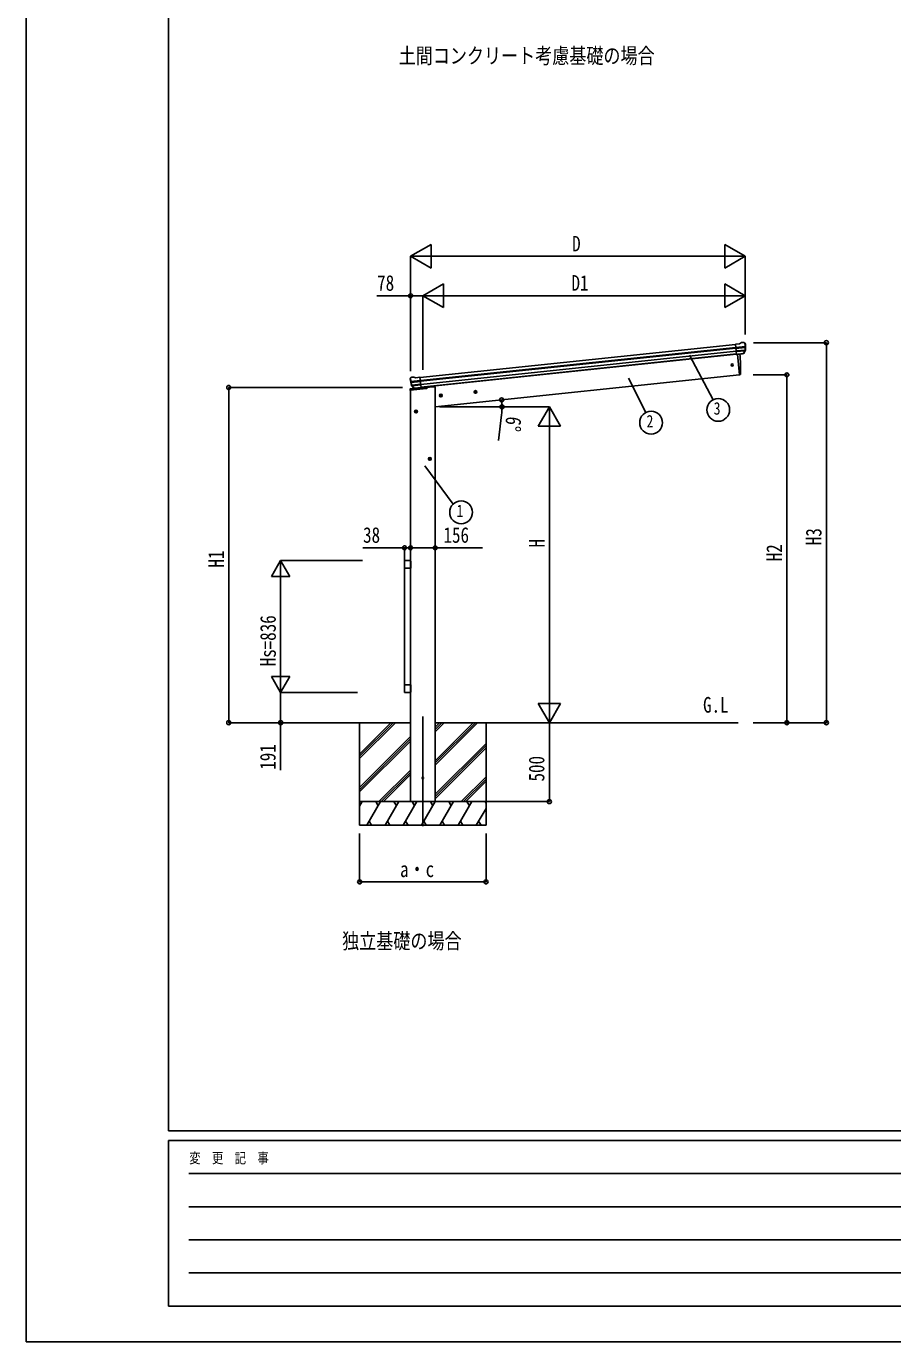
# Model space of a CAD drawing. Units: millimetres, scale not verified. Extents: x -12615 to 12615, y -8910 to 8910.
# Drawn here: x -12615 to -7132, y -8910 to -580 of the extents above; entities that cross this region are included whole.
import ezdxf
from ezdxf.enums import TextEntityAlignment as Align

# ---------------------------------------------------------------- set-up
doc = ezdxf.new("R2010")
doc.units = ezdxf.units.MM
doc.header["$LTSCALE"] = 40
for name, color, linetype in [('0-2_USER1', 3, 'Continuous'), ('0-3_YKK_12', 2, 'Continuous'), ('0-4_YKK_13', 4, 'Continuous'), ('0-5_YKK_A1', 4, 'Continuous'), ('0-6_YKK_D', 6, 'Continuous'), ('0-7_YKK_ZWAK', 7, 'Continuous')]:
    doc.layers.add(name, color=color, linetype=linetype)
doc.styles.add('ＭＳ ゴシック', font='')
doc.styles.get('ＭＳ ゴシック').set_extended_font_data('MS Gothic')

msp = doc.modelspace()

# ---------------------------------------------------------------- linework, layer by layer
at = {"layer": '0-3_YKK_12'}
msp.add_line((-10105.72, -4951.87), (-10105.72, -5645.19), dxfattribs=at)
at = {"layer": '0-4_YKK_13'}
for p, q in [((-8074.6, -2581.77), (-8074.6, -2581.77)), ((-8100.91, -2590.57), (-8127.44, -2593.35)), ((-8120.65, -2657.91), (-8127.44, -2593.35)), ((-8125.28, -2613.88), (-8065.54, -2607.61)), ((-8065.06, -2613.47), (-8124.66, -2619.74)), ((-8065.9, -2630.23), (-8122.93, -2636.22)), ((-8067.29, -2634.89), (-8122.46, -2640.69)), ((-8077.3, -2653.12), (-8120.68, -2657.68)), ((-8120.65, -2657.91), (-8110.71, -2656.86)), ((-8114.08, -2657.22), (-8100.38, -2787.59)), ((-8110.71, -2656.86), (-8110.43, -2656.93)), ((-8110.43, -2656.93), (-8085.1, -2654.26)), ((-8085.1, -2654.26), (-8084.85, -2654.14)), ((-8084.85, -2654.14), (-8077.16, -2653.34)), ((-8075.85, -2651.47), (-8066.4, -2633.17)), ((-8074.79, -2651.9), (-8064.67, -2633.64)), ((-8070.93, -2582.86), (-8070.93, -2582.85)), ((-8070.93, -2582.86), (-8066.61, -2586.35)), ((-8066.61, -2586.35), (-8065.75, -2587.05)), ((-8064.36, -2590.75), (-8064.67, -2588.9)), ((-10185.76, -2813.71), (-10185.84, -2811.84)), ((-10184.47, -2808.95), (-10185.17, -2809.81)), ((-10180.97, -2804.63), (-10184.47, -2808.95)), ((-10121.36, -2823.68), (-10181.1, -2829.96)), ((-10180.97, -2804.63), (-10180.97, -2804.63)), ((-10180.35, -2835.8), (-10120.75, -2829.53)), ((-10177.62, -2802.8), (-10177.61, -2802.8)), ((-10150.04, -2805.94), (-10123.52, -2803.15)), ((-10116.74, -2867.7), (-10123.52, -2803.15)), ((-8100.38, -2787.59), (-8098.33, -2787.3)), ((-10185.9, -2885.62), (-10184.66, -2876.21)), ((-10184.89, -2885.52), (-10185.9, -2885.62)), ((-10184.89, -2885.52), (-10083.37, -2874.85)), ((-10183.67, -2876.27), (-10184.89, -2885.52)), ((-10184.89, -2885.52), (-10183.67, -2876.27)), ((-10183.15, -2876.29), (-10184.36, -2885.46)), ((-10183.67, -2876.27), (-10183.77, -2875.34)), ((-10183.77, -2875.34), (-10183.67, -2876.27)), ((-10078.9, -2865.26), (-10183.67, -2876.27)), ((-10183.67, -2876.27), (-10078.9, -2865.26)), ((-10078.9, -2865.33), (-10183.15, -2876.29)), ((-10182.23, -2876.69), (-10182.28, -2876.19)), ((-10078.9, -2865.83), (-10182.23, -2876.69)), ((-10162.84, -2871.36), (-10176.54, -2855.6)), ((-10176.05, -2852.01), (-10119.02, -2846.02)), ((-10161.9, -2870.72), (-10174.95, -2854.78)), ((-10173.72, -2856.28), (-10118.55, -2850.48)), ((-10152.54, -2871.47), (-10160.23, -2872.28)), ((-10160.14, -2872.04), (-10116.76, -2867.48)), ((-10152.27, -2871.53), (-10152.54, -2871.47)), ((-10126.94, -2868.87), (-10152.27, -2871.53)), ((-10126.68, -2868.75), (-10126.94, -2868.87)), ((-10116.74, -2867.7), (-10126.68, -2868.75)), ((-10113.9, -2868), (-10113.9, -2869.51)), ((-10078.9, -2869.87), (-10078.9, -2865.26)), ((-10222.22, -4011.86), (-10222.22, -3968.16)), ((-10216.72, -3962.66), (-10187.72, -3962.66)), ((-10182.22, -3968.16), (-10182.22, -4011.86)), ((-10182.22, -4011.86), (-10222.22, -4011.86)), ((-10222.22, -4750.46), (-10222.22, -4794.16)), ((-10182.22, -4750.46), (-10222.22, -4750.46)), ((-10216.72, -4799.66), (-10187.72, -4799.66)), ((-10182.22, -4794.16), (-10182.22, -4750.46))]:
    msp.add_line(p, q, dxfattribs=at)
for points in [[(-8088.09, -2583.19), (-8088.08, -2583.19), (-8074.6, -2581.77)], [(-8100.91, -2590.57), (-8089.32, -2583.6), (-8089.31, -2583.6)], [(-10164.13, -2801.39), (-10164.13, -2801.39), (-10177.61, -2802.8)], [(-10150.04, -2805.94), (-10162.84, -2801.53), (-10162.84, -2801.53)], [(-10183.77, -2875.34), (-10078.9, -2864.32), (-10078.9, -2865.26)]]:
    msp.add_lwpolyline(points, dxfattribs=at)
for centre, radius in [((-8147.17, -2725.04), 6.5), ((-10105.47, -5340.1), 5)]:
    msp.add_circle(centre, radius, dxfattribs=at)
for centre, radius, start, end in [((-8074.08, -2586.74), 5, 51.04426, 95.95574), ((-8994.98, -2747.38), 900, 357.63919, 5.84085), ((-8087.77, -2586.17), 3, 96.02369, 120.97631), ((-8077.41, -2650.44), 2.99, 285.2717, 331.00739), ((-8257.92, -2612.4), 192.44, 1.4271, 6.57578), ((-8069.06, -2631.79), 3, 332.69111, 354.20009), ((-8265.26, -2611.86), 200.2, 354.20009, 359.53883), ((-8020.27, -2605.49), 45.32, 182.67122, 185.64518), ((-8064.87, -2614.81), 1.35, 95.1605, 97.91927), ((-8062.27, -2613.25), 2.74, 179.02151, 184.43412), ((-8067.3, -2632.18), 3, 331, 354.13916), ((-8265.26, -2611.86), 202, 354.13916, 6), ((-9984.87, -2792.6), 202, 186, 197.86084), ((-9991.93, -2794.65), 192.44, 185.42422, 190.5729), ((-10225.82, -2837.31), 45.32, 6.35482, 9.32878), ((-10177.09, -2807.78), 5, 96.04426, 140.95574), ((-10163.82, -2804.37), 3, 71.02369, 95.97631), ((-8098.75, -2784.33), 3, 278, 357.63919), ((-10183.67, -2876.34), 1, 96, 172.5), ((-10184.39, -2879.86), 3.66, 78.7113, 94.17753), ((-10184.39, -2879.86), 3.66, 78.7113, 94.17753), ((-10183.13, -2836.17), 2.74, 7.56588, 12.97849), ((-10180.26, -2837.15), 1.35, 94.08073, 96.8395), ((-9984.87, -2792.6), 200.2, 192.46117, 197.79991), ((-10174.27, -2853.63), 3, 197.86084, 221), ((-10172.63, -2852.88), 3, 197.79991, 219.30889), ((-10160.58, -2869.39), 2.99, 220.99261, 266.7283), ((-10083.9, -2869.87), 5, 276, 0), ((-10216.72, -3968.16), 5.5, 90, 180), ((-10187.72, -3968.16), 5.5, 0, 90), ((-10216.72, -4794.16), 5.5, 180, 270), ((-10187.72, -4794.16), 5.5, 270, 0)]:
    msp.add_arc(centre, radius, start, end, dxfattribs=at)
for centre, major_axis, ratio, start_param, end_param in [((-8077.61, -2650.14), (-0.11, 3), 0.642905, 3.2459383, 4.203928), ((-8077.48, -2650.35), (1.66, -2.51), 0.997631, 5.8041905, 5.8929484), ((-8077.55, -2650.24), (3.53, -2.11), 0.650902, 5.2561448, 5.3289554), ((-8075.18, -2649.89), (1.08, 3.13), 0.040856, 2.1135035, 2.1416249), ((-8066.62, -2590.35), (-0.87, 5.91), 0.020485, 0.671432, 1.5691306), ((-8072.02, -2585.83), (5.88, -1.31), 0.24881, 0.460585, 0.4641038), ((-8067.64, -2589.38), (-2.34, 1.9), 0.995767, 3.9859716, 4.712389), ((-8262.95, -2633.81), (-20.92, 199.05), 0.994373, 4.7113789, 4.7277536), ((-10182.84, -2811.7), (1.9, 2.34), 0.995767, 1.5707963, 2.2972137), ((-10179.29, -2807.32), (-5.48, -2.51), 0.24881, 5.8190815, 5.8226003), ((-10183.63, -2812.86), (-0.38, 5.97), 0.020485, 4.7140547, 5.6117533), ((-9982.56, -2814.55), (-20.92, 199.05), 0.994373, 1.5554317, 1.5718064), ((-10162.88, -2869.32), (-1.71, 2.84), 0.040856, 4.1415604, 4.1696818), ((-10160.45, -2869.06), (-0.51, 2.96), 0.642905, 2.0792573, 3.037247), ((-10160.49, -2869.16), (-3.02, -2.79), 0.650902, 0.9542299, 1.0270405), ((-10160.54, -2869.29), (-1.1, -2.8), 0.997631, 0.3902369, 0.4789948)]:
    msp.add_ellipse(centre, major_axis=major_axis, ratio=ratio, start_param=start_param, end_param=end_param, dxfattribs=at)
at = {"layer": '0-5_YKK_A1'}
for p, q in [((-10123.31, -2805.14), (-8127.23, -2595.34)), ((-10121.33, -2824.04), (-8125.24, -2614.24)), ((-10120.9, -2828.22), (-8124.8, -2618.42)), ((-10118.8, -2848.07), (-8122.71, -2638.28)), ((-8120.96, -2655.01), (-10117.04, -2864.81)), ((-8120.85, -2656.01), (-10046.14, -2858.37)), ((-8114.08, -2657.22), (-8100.38, -2787.59)), ((-8100.38, -2787.59), (-10027.72, -2990.16)), ((-10183.22, -5490.16), (-10183.22, -2885.34)), ((-10046.14, -2858.37), (-10045.53, -2864.16)), ((-10027.72, -5490.16), (-10027.72, -2864.16)), ((-9992.29, -2911.52), (-9998.36, -2915.93)), ((-9990.46, -2928.93), (-9992.55, -2909.04)), ((-9985.43, -2914.57), (-9992.29, -2911.52)), ((-9762.77, -2894.94), (-9782.66, -2897.04)), ((-9773.49, -2888.53), (-9779.57, -2892.94)), ((-9779.57, -2892.94), (-9778.78, -2900.4)), ((-9778.78, -2900.4), (-9771.93, -2903.45)), ((-9771.67, -2905.94), (-9773.76, -2886.05)), ((-9766.64, -2891.58), (-9773.49, -2888.53)), ((-9981.56, -2917.94), (-10001.45, -2920.03)), ((-9998.36, -2915.93), (-9997.58, -2923.4)), ((-9997.58, -2923.4), (-9990.72, -2926.45)), ((-10138.72, -3019.71), (-10158.72, -3019.71)), ((-10148.72, -3012.21), (-10155.22, -3015.96)), ((-10155.22, -3015.96), (-10155.22, -3023.47)), ((-10155.22, -3023.47), (-10148.72, -3027.22)), ((-10148.72, -3029.71), (-10148.72, -3009.71)), ((-10142.22, -3015.96), (-10148.72, -3012.21)), ((-10051.72, -3319.71), (-10071.72, -3319.71)), ((-10061.72, -3312.21), (-10068.22, -3315.96)), ((-10068.22, -3315.96), (-10068.22, -3323.47)), ((-10068.22, -3323.47), (-10061.72, -3327.22)), ((-10061.72, -3329.71), (-10061.72, -3309.71)), ((-10055.22, -3315.96), (-10061.72, -3312.21)), ((-10221.22, -4011.86), (-10221.22, -4750.58)), ((-10183.22, -4750.46), (-10183.22, -4011.86)), ((-10634.36, -4990.16), (-10183.22, -4990.16)), ((-10505.72, -5216.79), (-10279.09, -4990.16)), ((-10505.72, -5202.65), (-10293.23, -4990.16)), ((-10505.72, -5188.51), (-10307.37, -4990.16)), ((-10505.72, -4990.22), (-10505.72, -5640.16)), ((-10027.72, -4990.16), (-8108.78, -4990.16)), ((-10027.72, -5259.29), (-9758.59, -4990.16)), ((-10027.72, -5245.15), (-9772.73, -4990.16)), ((-10027.72, -5231.01), (-9786.87, -4990.16)), ((-10027.72, -5047.1), (-9970.78, -4990.16)), ((-10027.72, -5032.96), (-9984.92, -4990.16)), ((-10027.72, -5018.82), (-9999.07, -4990.16)), ((-9705.72, -4990.22), (-9705.72, -5640.16)), ((-10505.72, -5400.64), (-10183.72, -5078.64)), ((-10505.72, -5414.78), (-10183.72, -5092.78)), ((-10505.72, -5428.92), (-10183.72, -5106.93)), ((-10027.72, -5443.14), (-9705.72, -5121.14)), ((-10027.72, -5457.28), (-9705.72, -5135.28)), ((-10027.72, -5471.42), (-9705.72, -5149.42)), ((-10383.11, -5490.16), (-10183.72, -5290.77)), ((-10368.97, -5490.16), (-10183.72, -5304.91)), ((-10354.83, -5490.16), (-10183.72, -5319.06)), ((-9862.61, -5490.16), (-9705.72, -5333.27)), ((-9848.47, -5490.16), (-9705.72, -5347.41)), ((-9834.33, -5490.16), (-9705.72, -5361.56)), ((-9705.72, -5490.16), (-10505.72, -5490.16)), ((-10505.72, -5519.1), (-10489.01, -5490.16)), ((-10460.15, -5640.16), (-10373.54, -5490.16)), ((-10388.54, -5516.14), (-10403.54, -5490.16)), ((-10344.67, -5640.16), (-10258.07, -5490.16)), ((-10273.07, -5516.14), (-10288.07, -5490.16)), ((-10229.2, -5640.16), (-10142.6, -5490.16)), ((-10157.6, -5516.14), (-10172.6, -5490.16)), ((-10113.73, -5640.16), (-10027.13, -5490.16)), ((-10042.13, -5516.14), (-10057.13, -5490.16)), ((-9998.26, -5640.16), (-9911.66, -5490.16)), ((-9926.66, -5516.14), (-9941.66, -5490.16)), ((-9882.8, -5640.16), (-9796.19, -5490.16)), ((-9811.19, -5516.14), (-9826.19, -5490.16)), ((-9705.72, -5498.83), (-9710.73, -5490.16)), ((-10504.01, -5516.14), (-10505.72, -5513.18)), ((-9767.33, -5640.16), (-9705.72, -5533.46)), ((-10505.72, -5640.16), (-9705.72, -5640.16)), ((-10445.15, -5614.18), (-10430.15, -5640.16)), ((-10329.68, -5614.18), (-10314.68, -5640.16)), ((-10214.21, -5614.18), (-10199.21, -5640.16)), ((-10098.73, -5614.18), (-10083.74, -5640.16)), ((-9983.27, -5614.18), (-9968.27, -5640.16)), ((-9867.8, -5614.18), (-9852.8, -5640.16)), ((-9752.33, -5614.18), (-9737.33, -5640.16))]:
    msp.add_line(p, q, dxfattribs=at)
for points in [[(-10027.72, -2864.16), (-10047.72, -2864.16), (-10078.9, -2867.44)], [(-9990.72, -2926.45), (-9984.65, -2922.04), (-9985.43, -2914.57)], [(-9771.93, -2903.45), (-9765.85, -2899.04), (-9766.64, -2891.58)], [(-10148.72, -3027.22), (-10142.22, -3023.47), (-10142.22, -3015.96)], [(-10061.72, -3327.22), (-10055.22, -3323.47), (-10055.22, -3315.96)]]:
    msp.add_lwpolyline(points, dxfattribs=at)
for centre, radius in [((-9991.51, -2918.99), 8.5), ((-9991.51, -2918.99), 7.7), ((-9991.51, -2918.99), 6.5), ((-9772.71, -2895.99), 8.5), ((-9772.71, -2895.99), 7.7), ((-9772.71, -2895.99), 6.5), ((-10148.72, -3019.71), 8.5), ((-10148.72, -3019.71), 7.7), ((-10148.72, -3019.71), 6.5), ((-10061.72, -3319.71), 8.5), ((-10061.72, -3319.71), 7.7), ((-10061.72, -3319.71), 6.5)]:
    msp.add_circle(centre, radius, dxfattribs=at)
at = {"layer": '0-6_YKK_D'}
for p, q in [((-10183.72, -2036.77), (-10053.82, -1961.77)), ((-10053.82, -2111.77), (-10053.82, -1961.77)), ((-8065.34, -2036.77), (-8195.24, -1961.77)), ((-8195.24, -1961.77), (-8195.24, -2111.77)), ((-10183.72, -2754.18), (-10183.72, -2035.77)), ((-10183.72, -2036.77), (-10053.82, -2111.77)), ((-10183.72, -2036.77), (-9923.91, -2036.77)), ((-10033.72, -2036.77), (-8215.34, -2036.77)), ((-8065.34, -2036.77), (-8325.14, -2036.77)), ((-8065.34, -2036.77), (-8195.24, -2111.77)), ((-8065.34, -2531.44), (-8065.34, -2035.77)), ((-10105.47, -2286.77), (-9975.57, -2211.77)), ((-9975.57, -2361.77), (-9975.57, -2211.77)), ((-8065.34, -2286.77), (-8195.24, -2211.77)), ((-8195.24, -2211.77), (-8195.24, -2361.77)), ((-10183.22, -2764.18), (-10183.22, -2285.77)), ((-10105.47, -2756.01), (-10105.47, -2285.77)), ((-10105.47, -2756.01), (-10105.47, -2285.77)), ((-10105.47, -2286.77), (-9975.57, -2361.77)), ((-10105.47, -2286.77), (-9845.66, -2286.77)), ((-9955.47, -2286.77), (-8215.34, -2286.77)), ((-8065.34, -2286.77), (-8325.14, -2286.77)), ((-8065.34, -2286.77), (-8195.24, -2361.77)), ((-8065.34, -2530.44), (-8065.34, -2285.77)), ((-8418.04, -2663.57), (-8268.14, -2944.97)), ((-8013.5, -2583.75), (-7550.64, -2583.75)), ((-7551.64, -4990.16), (-7551.64, -2583.75)), ((-8803.25, -2807.82), (-8693.36, -3026.11)), ((-8014.5, -2787.59), (-7800.64, -2787.59)), ((-7801.64, -2787.59), (-7801.64, -4990.16)), ((-10233.72, -2867.66), (-11335.05, -2867.66)), ((-11334.05, -2867.66), (-11334.05, -4990.16)), ((-10000.43, -2990.16), (-9303.81, -2990.16)), ((-9953.36, -2990.16), (-9603.81, -2990.16)), ((-9304.81, -2990.16), (-9375.12, -3111.95)), ((-9304.81, -2990.16), (-9234.49, -3111.95)), ((-9304.81, -2990.16), (-9304.81, -3233.73)), ((-9607.88, -3041.07), (-9627.43, -3202.29)), ((-9375.12, -3111.95), (-9234.49, -3111.95)), ((-9304.81, -3130.79), (-9304.81, -4849.54)), ((-10093.87, -3364.32), (-9914.08, -3606.96)), ((-10221.22, -3967.16), (-10221.22, -3881.75)), ((-10183.22, -3957.79), (-10183.22, -3881.75)), ((-11005.72, -3963.16), (-11064.31, -4064.65)), ((-10487.42, -3963.16), (-11006.72, -3963.16)), ((-11005.72, -3963.16), (-10947.13, -4064.65)), ((-11005.72, -3963.16), (-11005.72, -4166.14)), ((-11064.31, -4064.65), (-10947.13, -4064.65)), ((-11005.72, -4681.98), (-11005.72, -4080.35)), ((-11005.72, -4799.16), (-11005.72, -4596.19)), ((-11005.72, -4799.16), (-11064.31, -4697.68)), ((-10947.13, -4697.68), (-11064.31, -4697.68)), ((-11005.72, -4799.16), (-10947.13, -4697.68)), ((-9304.81, -4990.16), (-9304.81, -4746.59)), ((-10520.05, -4799.16), (-11006.72, -4799.16)), ((-10520.05, -4799.16), (-11006.72, -4799.16)), ((-9304.81, -4990.16), (-9375.12, -4868.38)), ((-9234.49, -4868.38), (-9375.12, -4868.38)), ((-9304.81, -4990.16), (-9234.49, -4868.38)), ((-10635.36, -4990.16), (-11335.05, -4990.16)), ((-10622.49, -4990.16), (-11006.72, -4990.16)), ((-9704.72, -4990.16), (-9303.81, -4990.16)), ((-9304.81, -4990.16), (-9304.81, -5490.16)), ((-8014.5, -4990.16), (-7800.64, -4990.16)), ((-8014.5, -4990.16), (-7550.64, -4990.16)), ((-9704.72, -5490.16), (-9303.81, -5490.16)), ((-10505.72, -5691.1), (-10505.72, -5999.19)), ((-9705.72, -5691.1), (-9705.72, -5999.19)), ((-10505.72, -5998.19), (-9705.72, -5998.19))]:
    msp.add_line(p, q, dxfattribs=at)
for points in [[(-10105.47, -2286.77), (-10183.22, -2286.77), (-10396.62, -2286.77)], [(-10183.22, -3882.75), (-10221.22, -3882.75), (-10485.62, -3882.75)], [(-10183.22, -3882.75), (-10027.72, -3882.75), (-9727.92, -3882.75)], [(-11005.72, -4799.16), (-11005.72, -4990.16), (-11005.72, -5289.96)]]:
    msp.add_lwpolyline(points, dxfattribs=at)
for centre, radius in [((-10183.22, -2286.77), 12.75), ((-7551.64, -2583.75), 12.75), ((-7801.64, -2787.59), 12.75), ((-11334.05, -2867.66), 12.75), ((-9607.12, -2945.96), 12.75), ((-9604.81, -2990.16), 12.75), ((-8235.92, -3009.35), 72), ((-8660.99, -3090.42), 72), ((-9863.35, -3658.06), 72), ((-10221.22, -3882.75), 12.75), ((-10183.22, -3882.75), 12.75), ((-10183.22, -3882.75), 12.75), ((-10027.72, -3882.75), 12.75), ((-11334.05, -4990.16), 12.75), ((-11005.72, -4990.16), 12.75), ((-7801.64, -4990.16), 12.75), ((-7551.64, -4990.16), 12.75), ((-9304.81, -5490.16), 12.75), ((-10505.72, -5998.19), 12.75), ((-9705.72, -5998.19), 12.75)]:
    msp.add_circle(centre, radius, dxfattribs=at)
for start, end in [(353.08641, 0), (0, 6)]:
    msp.add_arc((-10027.72, -2990.16), 422.91, start, end, dxfattribs=at)
at = {"layer": '0-7_YKK_ZWAK'}
for p, q in [((-11714.94, -7575), (-11714.94, 8325)), ((11685.06, -7575), (-11714.94, -7575)), ((-3914.94, -7635), (-11714.94, -7635)), ((-11714.94, -8685), (-11714.94, -7635)), ((-11587.44, -7845), (-4064.94, -7845)), ((-11587.44, -8055), (-4064.94, -8055)), ((-11587.44, -8265), (-4064.94, -8265)), ((-11587.44, -8475), (-4064.94, -8475)), ((-11714.94, -8685), (-3914.94, -8685))]:
    msp.add_line(p, q, dxfattribs=at)
msp.add_lwpolyline([(-12615, -8910), (12615, -8910), (12615, 8910), (-12615, 8910)], close=True, dxfattribs=at)

# ---------------------------------------------------------------- texts
at = {"layer": '0-2_USER1', "style": 'ＭＳ ゴシック', "width": 0.8}
for s, p in [('土間コンクリート考慮基礎の場合', (-10258.43, -845.77)), ('G.L', (-8331.95, -4956.08)), ('独立基礎の場合', (-10616.3, -6451.51))]:
    msp.add_text(s, height=98.97, dxfattribs=at).set_placement(p, align=Align.BOTTOM_LEFT)
at = {"layer": '0-6_YKK_D', "style": 'ＭＳ ゴシック', "width": 0.8}
for s, height, p in [('D', 98.97, (-9160.53, -2035.97)), ('78', 98.97, (-10394.62, -2284.77)), ('D1', 98.97, (-9164.6, -2284.77)), ('3', 79.18, (-8264.72, -3063.35)), ('2', 79.18, (-8689.79, -3144.42)), ('1', 79.18, (-9892.15, -3712.06)), ('38', 98.97, (-10483.62, -3880.75)), ('156', 98.97, (-9974.72, -3880.75)), ('a・c', 98.97, (-10249.72, -5997.39))]:
    msp.add_text(s, height=height, dxfattribs=at).set_placement(p, align=Align.BOTTOM_LEFT)
for s, rotation, p in [('6°', 263.086, (-9606.14, -3043.3)), ('H3', 90, (-7552.97, -3866.16)), ('H1', 90, (-11334.85, -4008.11)), ('H', 90, (-9305.81, -3880.62)), ('H2', 90, (-7802.44, -3968.08)), ('Hs=836', 90, (-11006.52, -4633.16)), ('191', 90, (-11007.72, -5287.96)), ('500', 90, (-9306.81, -5362.56))]:
    msp.add_text(s, height=98.97, rotation=rotation, dxfattribs=at).set_placement(p, align=Align.BOTTOM_LEFT)
at = {"layer": '0-7_YKK_ZWAK', "style": 'ＭＳ ゴシック', "width": 0.8}
msp.add_text('変  更  記  事', height=65.98, dxfattribs=at).set_placement((-11583.93, -7800), align=Align.BOTTOM_LEFT)

doc.saveas('drawing.dxf')
